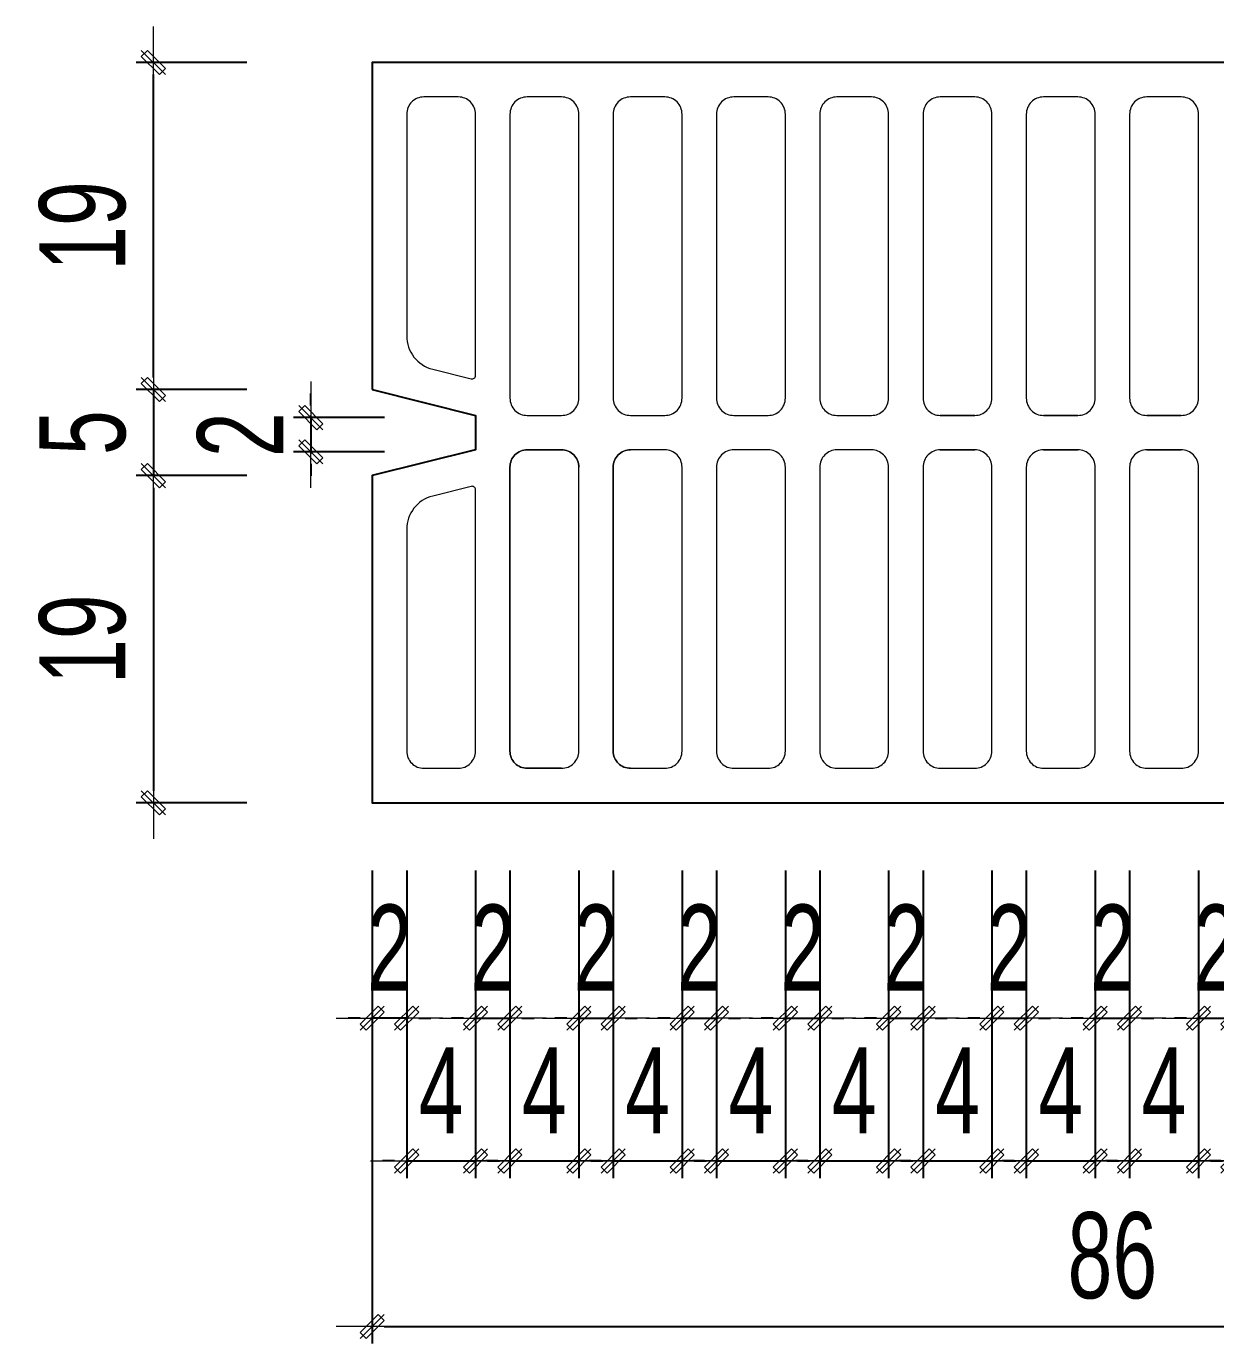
# Model space of a CAD drawing. Header units: inches. Extents: x -676 to 53517, y -16349 to 46516.
# Drawn here: x 40636 to 41327, y 17694 to 18459 of the extents above; entities that cross this region are included whole.
import ezdxf

# ---------------------------------------------------------------- set-up
doc = ezdxf.new("R2010")
doc.units = ezdxf.units.IN
doc.header["$MEASUREMENT"] = 0
for name, color, linetype, lineweight in [('LC Dim', 8, 'Continuous', 18), ('LC Net manh', 9, 'Continuous', 5), ('LC Net thay', 7, 'Continuous', 25)]:
    doc.layers.add(name, color=color, linetype=linetype, lineweight=lineweight)
doc.styles.add('HOATBIF', font='hoatbif.shx', dxfattribs={"width": 0.7})
doc.dimstyles.new('1-100(1-25)', dxfattribs={"dimscale": 25, "dimtxt": 2.5, "dimasz": 0.35, "dimexe": 0.5, "dimexo": 0, "dimgap": 0.8, "dimtad": 1, "dimdec": 0, "dimzin": 0, "dimdsep": 46, "dimtxsty": 'HOATBIF', "dimblk1": 'DOT', "dimblk2": 'DOT', "dimsah": 1, "dimcen": -1, "dimdle": 1, "dimclrd": 256, "dimclre": 256, "dimclrt": 4, "dimadec": 3, "dimazin": 2, "dimtfac": 0.333333, "dimtdec": 0, "dimtix": 1, "dimtmove": 2, "dimatfit": 3, "dimldrblk": 'DOT', "dimfxl": 1, "dimtvp": 0.833333, "dimtolj": 1, "dimtzin": 0, "dimarcsym": 0})

# ---------------------------------------------------------------- blocks, each defined once
blk = doc.blocks.new('DOT')
at = {"layer": 'LC Dim'}
blk.add_line((-3, 0), (3, 0), dxfattribs=at)
at = {"layer": 'LC Dim', "color": 4}
blk.add_line((-1, -1), (1, 1), dxfattribs=at)
blk.add_lwpolyline([(0.5, 1), (-1, -0.5), (-0.5, -1), (1, 0.5)], close=True, dxfattribs=at)
blk = doc.blocks.new('*D296')
at = {"layer": 'Defpoints', "color": 0, "transparency": 16777216}
for p in [(40844.28, 18231.51), (40801.5, 18211.71), (40844.28, 18211.71)]:
    blk.add_point(p, dxfattribs=at)
at = {"layer": 'LC Dim', "lineweight": -2, "transparency": 16777216}
for p, q in [((40801.5, 18238.51), (40801.5, 18245.51)), ((40844.28, 18231.51), (40791.5, 18231.51)), ((40801.5, 18231.51), (40801.5, 18211.71)), ((40844.28, 18211.71), (40791.5, 18211.71)), ((40801.5, 18204.71), (40801.5, 18197.71))]:
    blk.add_line(p, q, dxfattribs=at)
at = {"layer": 'LC Dim', "lineweight": -2, "transparency": 16777216, "xscale": 7, "yscale": 7, "zscale": 7}
for p, rotation in [((40801.5, 18231.51), 270), ((40801.5, 18211.71), 90)]:
    blk.add_blockref('DOT', p, dxfattribs=dict(at, rotation=rotation))
at = {"layer": 'LC Dim', "color": 4, "transparency": 16777216, "insert": (40760.5, 18221.61), "char_height": 50, "attachment_point": 5, "rotation": 90, "style": 'HOATBIF'}
blk.add_mtext('\\A1;2', dxfattribs=at)
blk = doc.blocks.new('_Dot')
at = {"color": 0, "linetype": 'ByBlock', "lineweight": -2}
blk.add_line((-0.5, 0), (-1, 0), dxfattribs=at)
at = {"color": 0, "linetype": 'ByBlock', "const_width": 0.5}
blk.add_lwpolyline([(-0.25, 0, 1), (0.25, 0, 1)], format="xyb", close=True, dxfattribs=at)
blk = doc.blocks.new('*D305')
at = {"layer": 'Defpoints', "color": 0, "transparency": 16777216}
for p in [(40857.22, 17968.47), (40897.22, 17968.47), (40897.22, 17799.73)]:
    blk.add_point(p, dxfattribs=at)
at = {"layer": 'LC Dim', "lineweight": -2, "transparency": 16777216}
for p, q in [((40857.22, 17968.47), (40857.22, 17789.73)), ((40897.22, 17968.47), (40897.22, 17789.73)), ((40850.22, 17799.73), (40843.22, 17799.73)), ((40857.22, 17799.73), (40897.22, 17799.73)), ((40904.22, 17799.73), (40911.22, 17799.73))]:
    blk.add_line(p, q, dxfattribs=at)
at = {"layer": 'LC Dim', "lineweight": -2, "transparency": 16777216, "xscale": 7, "yscale": 7, "zscale": 7}
blk.add_blockref('DOT', (40857.22, 17799.73), dxfattribs=at)
at = {"layer": 'LC Dim', "lineweight": -2, "transparency": 16777216, "xscale": 7, "yscale": 7, "zscale": 7, "rotation": 180}
blk.add_blockref('DOT', (40897.22, 17799.73), dxfattribs=at)
at = {"layer": 'LC Dim', "color": 4, "transparency": 16777216, "insert": (40877.22, 17840.73), "char_height": 50, "attachment_point": 5, "style": 'HOATBIF'}
blk.add_mtext('\\A1;4', dxfattribs=at)
blk = doc.blocks.new('*D306')
at = {"layer": 'Defpoints', "color": 0, "transparency": 16777216}
for p in [(40897.22, 17968.47), (40917.22, 17968.47), (40917.22, 17882.64)]:
    blk.add_point(p, dxfattribs=at)
at = {"layer": 'LC Dim', "lineweight": -2, "transparency": 16777216}
for p, q in [((40897.22, 17968.47), (40897.22, 17872.64)), ((40917.22, 17968.47), (40917.22, 17872.64)), ((40890.22, 17882.64), (40883.22, 17882.64)), ((40897.22, 17882.64), (40917.22, 17882.64)), ((40924.22, 17882.64), (40931.22, 17882.64))]:
    blk.add_line(p, q, dxfattribs=at)
at = {"layer": 'LC Dim', "lineweight": -2, "transparency": 16777216, "xscale": 7, "yscale": 7, "zscale": 7}
blk.add_blockref('DOT', (40897.22, 17882.64), dxfattribs=at)
at = {"layer": 'LC Dim', "lineweight": -2, "transparency": 16777216, "xscale": 7, "yscale": 7, "zscale": 7, "rotation": 180}
blk.add_blockref('DOT', (40917.22, 17882.64), dxfattribs=at)
at = {"layer": 'LC Dim', "color": 4, "transparency": 16777216, "insert": (40907.22, 17923.64), "char_height": 50, "attachment_point": 5, "style": 'HOATBIF'}
blk.add_mtext('\\A1;2', dxfattribs=at)
blk = doc.blocks.new('*D307')
at = {"layer": 'Defpoints', "color": 0, "transparency": 16777216}
for p in [(40917.22, 17968.47), (40957.22, 17968.47), (40957.22, 17799.73)]:
    blk.add_point(p, dxfattribs=at)
at = {"layer": 'LC Dim', "lineweight": -2, "transparency": 16777216}
for p, q in [((40917.22, 17968.47), (40917.22, 17789.73)), ((40957.22, 17968.47), (40957.22, 17789.73)), ((40910.22, 17799.73), (40903.22, 17799.73)), ((40917.22, 17799.73), (40957.22, 17799.73)), ((40964.22, 17799.73), (40971.22, 17799.73))]:
    blk.add_line(p, q, dxfattribs=at)
at = {"layer": 'LC Dim', "lineweight": -2, "transparency": 16777216, "xscale": 7, "yscale": 7, "zscale": 7}
blk.add_blockref('DOT', (40917.22, 17799.73), dxfattribs=at)
at = {"layer": 'LC Dim', "lineweight": -2, "transparency": 16777216, "xscale": 7, "yscale": 7, "zscale": 7, "rotation": 180}
blk.add_blockref('DOT', (40957.22, 17799.73), dxfattribs=at)
at = {"layer": 'LC Dim', "color": 4, "transparency": 16777216, "insert": (40937.22, 17840.73), "char_height": 50, "attachment_point": 5, "style": 'HOATBIF'}
blk.add_mtext('\\A1;4', dxfattribs=at)
blk = doc.blocks.new('*D308')
at = {"layer": 'Defpoints', "color": 0, "transparency": 16777216}
for p in [(40957.22, 17968.47), (40977.22, 17968.47), (40977.22, 17882.64)]:
    blk.add_point(p, dxfattribs=at)
at = {"layer": 'LC Dim', "lineweight": -2, "transparency": 16777216}
for p, q in [((40957.22, 17968.47), (40957.22, 17872.64)), ((40977.22, 17968.47), (40977.22, 17872.64)), ((40950.22, 17882.64), (40943.22, 17882.64)), ((40957.22, 17882.64), (40977.22, 17882.64)), ((40984.22, 17882.64), (40991.22, 17882.64))]:
    blk.add_line(p, q, dxfattribs=at)
at = {"layer": 'LC Dim', "lineweight": -2, "transparency": 16777216, "xscale": 7, "yscale": 7, "zscale": 7}
blk.add_blockref('DOT', (40957.22, 17882.64), dxfattribs=at)
at = {"layer": 'LC Dim', "lineweight": -2, "transparency": 16777216, "xscale": 7, "yscale": 7, "zscale": 7, "rotation": 180}
blk.add_blockref('DOT', (40977.22, 17882.64), dxfattribs=at)
at = {"layer": 'LC Dim', "color": 4, "transparency": 16777216, "insert": (40967.22, 17923.64), "char_height": 50, "attachment_point": 5, "style": 'HOATBIF'}
blk.add_mtext('\\A1;2', dxfattribs=at)
blk = doc.blocks.new('*D309')
at = {"layer": 'Defpoints', "color": 0, "transparency": 16777216}
for p in [(40977.22, 17968.47), (41017.22, 17968.47), (41017.22, 17799.73)]:
    blk.add_point(p, dxfattribs=at)
at = {"layer": 'LC Dim', "lineweight": -2, "transparency": 16777216}
for p, q in [((40977.22, 17968.47), (40977.22, 17789.73)), ((41017.22, 17968.47), (41017.22, 17789.73)), ((40970.22, 17799.73), (40963.22, 17799.73)), ((40977.22, 17799.73), (41017.22, 17799.73)), ((41024.22, 17799.73), (41031.22, 17799.73))]:
    blk.add_line(p, q, dxfattribs=at)
at = {"layer": 'LC Dim', "lineweight": -2, "transparency": 16777216, "xscale": 7, "yscale": 7, "zscale": 7}
blk.add_blockref('DOT', (40977.22, 17799.73), dxfattribs=at)
at = {"layer": 'LC Dim', "lineweight": -2, "transparency": 16777216, "xscale": 7, "yscale": 7, "zscale": 7, "rotation": 180}
blk.add_blockref('DOT', (41017.22, 17799.73), dxfattribs=at)
at = {"layer": 'LC Dim', "color": 4, "transparency": 16777216, "insert": (40997.22, 17840.73), "char_height": 50, "attachment_point": 5, "style": 'HOATBIF'}
blk.add_mtext('\\A1;4', dxfattribs=at)
blk = doc.blocks.new('*D310')
at = {"layer": 'Defpoints', "color": 0, "transparency": 16777216}
for p in [(41017.22, 17968.47), (41037.22, 17968.47), (41037.22, 17882.64)]:
    blk.add_point(p, dxfattribs=at)
at = {"layer": 'LC Dim', "lineweight": -2, "transparency": 16777216}
for p, q in [((41017.22, 17968.47), (41017.22, 17872.64)), ((41037.22, 17968.47), (41037.22, 17872.64)), ((41010.22, 17882.64), (41003.22, 17882.64)), ((41017.22, 17882.64), (41037.22, 17882.64)), ((41044.22, 17882.64), (41051.22, 17882.64))]:
    blk.add_line(p, q, dxfattribs=at)
at = {"layer": 'LC Dim', "lineweight": -2, "transparency": 16777216, "xscale": 7, "yscale": 7, "zscale": 7}
blk.add_blockref('DOT', (41017.22, 17882.64), dxfattribs=at)
at = {"layer": 'LC Dim', "lineweight": -2, "transparency": 16777216, "xscale": 7, "yscale": 7, "zscale": 7, "rotation": 180}
blk.add_blockref('DOT', (41037.22, 17882.64), dxfattribs=at)
at = {"layer": 'LC Dim', "color": 4, "transparency": 16777216, "insert": (41027.22, 17923.64), "char_height": 50, "attachment_point": 5, "style": 'HOATBIF'}
blk.add_mtext('\\A1;2', dxfattribs=at)
blk = doc.blocks.new('*D311')
at = {"layer": 'Defpoints', "color": 0, "transparency": 16777216}
for p in [(41037.22, 17968.47), (41077.22, 17968.47), (41077.22, 17799.73)]:
    blk.add_point(p, dxfattribs=at)
at = {"layer": 'LC Dim', "lineweight": -2, "transparency": 16777216}
for p, q in [((41037.22, 17968.47), (41037.22, 17789.73)), ((41077.22, 17968.47), (41077.22, 17789.73)), ((41030.22, 17799.73), (41023.22, 17799.73)), ((41037.22, 17799.73), (41077.22, 17799.73)), ((41084.22, 17799.73), (41091.22, 17799.73))]:
    blk.add_line(p, q, dxfattribs=at)
at = {"layer": 'LC Dim', "lineweight": -2, "transparency": 16777216, "xscale": 7, "yscale": 7, "zscale": 7}
blk.add_blockref('DOT', (41037.22, 17799.73), dxfattribs=at)
at = {"layer": 'LC Dim', "lineweight": -2, "transparency": 16777216, "xscale": 7, "yscale": 7, "zscale": 7, "rotation": 180}
blk.add_blockref('DOT', (41077.22, 17799.73), dxfattribs=at)
at = {"layer": 'LC Dim', "color": 4, "transparency": 16777216, "insert": (41057.22, 17840.73), "char_height": 50, "attachment_point": 5, "style": 'HOATBIF'}
blk.add_mtext('\\A1;4', dxfattribs=at)
blk = doc.blocks.new('*D312')
at = {"layer": 'Defpoints', "color": 0, "transparency": 16777216}
for p in [(41077.22, 17968.47), (41097.22, 17968.47), (41097.22, 17882.64)]:
    blk.add_point(p, dxfattribs=at)
at = {"layer": 'LC Dim', "lineweight": -2, "transparency": 16777216}
for p, q in [((41077.22, 17968.47), (41077.22, 17872.64)), ((41097.22, 17968.47), (41097.22, 17872.64)), ((41070.22, 17882.64), (41063.22, 17882.64)), ((41077.22, 17882.64), (41097.22, 17882.64)), ((41104.22, 17882.64), (41111.22, 17882.64))]:
    blk.add_line(p, q, dxfattribs=at)
at = {"layer": 'LC Dim', "lineweight": -2, "transparency": 16777216, "xscale": 7, "yscale": 7, "zscale": 7}
blk.add_blockref('DOT', (41077.22, 17882.64), dxfattribs=at)
at = {"layer": 'LC Dim', "lineweight": -2, "transparency": 16777216, "xscale": 7, "yscale": 7, "zscale": 7, "rotation": 180}
blk.add_blockref('DOT', (41097.22, 17882.64), dxfattribs=at)
at = {"layer": 'LC Dim', "color": 4, "transparency": 16777216, "insert": (41087.22, 17923.64), "char_height": 50, "attachment_point": 5, "style": 'HOATBIF'}
blk.add_mtext('\\A1;2', dxfattribs=at)
blk = doc.blocks.new('*D313')
at = {"layer": 'Defpoints', "color": 0, "transparency": 16777216}
for p in [(41097.22, 17968.47), (41137.22, 17968.47), (41137.22, 17799.73)]:
    blk.add_point(p, dxfattribs=at)
at = {"layer": 'LC Dim', "lineweight": -2, "transparency": 16777216}
for p, q in [((41097.22, 17968.47), (41097.22, 17789.73)), ((41137.22, 17968.47), (41137.22, 17789.73)), ((41090.22, 17799.73), (41083.22, 17799.73)), ((41097.22, 17799.73), (41137.22, 17799.73)), ((41144.22, 17799.73), (41151.22, 17799.73))]:
    blk.add_line(p, q, dxfattribs=at)
at = {"layer": 'LC Dim', "lineweight": -2, "transparency": 16777216, "xscale": 7, "yscale": 7, "zscale": 7}
blk.add_blockref('DOT', (41097.22, 17799.73), dxfattribs=at)
at = {"layer": 'LC Dim', "lineweight": -2, "transparency": 16777216, "xscale": 7, "yscale": 7, "zscale": 7, "rotation": 180}
blk.add_blockref('DOT', (41137.22, 17799.73), dxfattribs=at)
at = {"layer": 'LC Dim', "color": 4, "transparency": 16777216, "insert": (41117.22, 17840.73), "char_height": 50, "attachment_point": 5, "style": 'HOATBIF'}
blk.add_mtext('\\A1;4', dxfattribs=at)
blk = doc.blocks.new('*D314')
at = {"layer": 'Defpoints', "color": 0, "transparency": 16777216}
for p in [(41137.22, 17968.47), (41157.22, 17968.47), (41157.22, 17882.64)]:
    blk.add_point(p, dxfattribs=at)
at = {"layer": 'LC Dim', "lineweight": -2, "transparency": 16777216}
for p, q in [((41137.22, 17968.47), (41137.22, 17872.64)), ((41157.22, 17968.47), (41157.22, 17872.64)), ((41130.22, 17882.64), (41123.22, 17882.64)), ((41137.22, 17882.64), (41157.22, 17882.64)), ((41164.22, 17882.64), (41171.22, 17882.64))]:
    blk.add_line(p, q, dxfattribs=at)
at = {"layer": 'LC Dim', "lineweight": -2, "transparency": 16777216, "xscale": 7, "yscale": 7, "zscale": 7}
blk.add_blockref('DOT', (41137.22, 17882.64), dxfattribs=at)
at = {"layer": 'LC Dim', "lineweight": -2, "transparency": 16777216, "xscale": 7, "yscale": 7, "zscale": 7, "rotation": 180}
blk.add_blockref('DOT', (41157.22, 17882.64), dxfattribs=at)
at = {"layer": 'LC Dim', "color": 4, "transparency": 16777216, "insert": (41147.22, 17923.64), "char_height": 50, "attachment_point": 5, "style": 'HOATBIF'}
blk.add_mtext('\\A1;2', dxfattribs=at)
blk = doc.blocks.new('*D315')
at = {"layer": 'Defpoints', "color": 0, "transparency": 16777216}
for p in [(41157.22, 17968.47), (41197.22, 17968.47), (41197.22, 17799.73)]:
    blk.add_point(p, dxfattribs=at)
at = {"layer": 'LC Dim', "lineweight": -2, "transparency": 16777216}
for p, q in [((41157.22, 17968.47), (41157.22, 17789.73)), ((41197.22, 17968.47), (41197.22, 17789.73)), ((41150.22, 17799.73), (41143.22, 17799.73)), ((41157.22, 17799.73), (41197.22, 17799.73)), ((41204.22, 17799.73), (41211.22, 17799.73))]:
    blk.add_line(p, q, dxfattribs=at)
at = {"layer": 'LC Dim', "lineweight": -2, "transparency": 16777216, "xscale": 7, "yscale": 7, "zscale": 7}
blk.add_blockref('DOT', (41157.22, 17799.73), dxfattribs=at)
at = {"layer": 'LC Dim', "lineweight": -2, "transparency": 16777216, "xscale": 7, "yscale": 7, "zscale": 7, "rotation": 180}
blk.add_blockref('DOT', (41197.22, 17799.73), dxfattribs=at)
at = {"layer": 'LC Dim', "color": 4, "transparency": 16777216, "insert": (41177.22, 17840.73), "char_height": 50, "attachment_point": 5, "style": 'HOATBIF'}
blk.add_mtext('\\A1;4', dxfattribs=at)
blk = doc.blocks.new('*D316')
at = {"layer": 'Defpoints', "color": 0, "transparency": 16777216}
for p in [(41197.22, 17968.47), (41217.22, 17968.47), (41217.22, 17882.64)]:
    blk.add_point(p, dxfattribs=at)
at = {"layer": 'LC Dim', "lineweight": -2, "transparency": 16777216}
for p, q in [((41197.22, 17968.47), (41197.22, 17872.64)), ((41217.22, 17968.47), (41217.22, 17872.64)), ((41190.22, 17882.64), (41183.22, 17882.64)), ((41197.22, 17882.64), (41217.22, 17882.64)), ((41224.22, 17882.64), (41231.22, 17882.64))]:
    blk.add_line(p, q, dxfattribs=at)
at = {"layer": 'LC Dim', "lineweight": -2, "transparency": 16777216, "xscale": 7, "yscale": 7, "zscale": 7}
blk.add_blockref('DOT', (41197.22, 17882.64), dxfattribs=at)
at = {"layer": 'LC Dim', "lineweight": -2, "transparency": 16777216, "xscale": 7, "yscale": 7, "zscale": 7, "rotation": 180}
blk.add_blockref('DOT', (41217.22, 17882.64), dxfattribs=at)
at = {"layer": 'LC Dim', "color": 4, "transparency": 16777216, "insert": (41207.22, 17923.64), "char_height": 50, "attachment_point": 5, "style": 'HOATBIF'}
blk.add_mtext('\\A1;2', dxfattribs=at)
blk = doc.blocks.new('*D317')
at = {"layer": 'Defpoints', "color": 0, "transparency": 16777216}
for p in [(41217.22, 17968.47), (41257.22, 17968.47), (41257.22, 17799.73)]:
    blk.add_point(p, dxfattribs=at)
at = {"layer": 'LC Dim', "lineweight": -2, "transparency": 16777216}
for p, q in [((41217.22, 17968.47), (41217.22, 17789.73)), ((41257.22, 17968.47), (41257.22, 17789.73)), ((41210.22, 17799.73), (41203.22, 17799.73)), ((41217.22, 17799.73), (41257.22, 17799.73)), ((41264.22, 17799.73), (41271.22, 17799.73))]:
    blk.add_line(p, q, dxfattribs=at)
at = {"layer": 'LC Dim', "lineweight": -2, "transparency": 16777216, "xscale": 7, "yscale": 7, "zscale": 7}
blk.add_blockref('DOT', (41217.22, 17799.73), dxfattribs=at)
at = {"layer": 'LC Dim', "lineweight": -2, "transparency": 16777216, "xscale": 7, "yscale": 7, "zscale": 7, "rotation": 180}
blk.add_blockref('DOT', (41257.22, 17799.73), dxfattribs=at)
at = {"layer": 'LC Dim', "color": 4, "transparency": 16777216, "insert": (41237.22, 17840.73), "char_height": 50, "attachment_point": 5, "style": 'HOATBIF'}
blk.add_mtext('\\A1;4', dxfattribs=at)
blk = doc.blocks.new('*D318')
at = {"layer": 'Defpoints', "color": 0, "transparency": 16777216}
for p in [(41257.22, 17968.47), (41277.22, 17968.47), (41277.22, 17882.64)]:
    blk.add_point(p, dxfattribs=at)
at = {"layer": 'LC Dim', "lineweight": -2, "transparency": 16777216}
for p, q in [((41257.22, 17968.47), (41257.22, 17872.64)), ((41277.22, 17968.47), (41277.22, 17872.64)), ((41250.22, 17882.64), (41243.22, 17882.64)), ((41257.22, 17882.64), (41277.22, 17882.64)), ((41284.22, 17882.64), (41291.22, 17882.64))]:
    blk.add_line(p, q, dxfattribs=at)
at = {"layer": 'LC Dim', "lineweight": -2, "transparency": 16777216, "xscale": 7, "yscale": 7, "zscale": 7}
blk.add_blockref('DOT', (41257.22, 17882.64), dxfattribs=at)
at = {"layer": 'LC Dim', "lineweight": -2, "transparency": 16777216, "xscale": 7, "yscale": 7, "zscale": 7, "rotation": 180}
blk.add_blockref('DOT', (41277.22, 17882.64), dxfattribs=at)
at = {"layer": 'LC Dim', "color": 4, "transparency": 16777216, "insert": (41267.22, 17923.64), "char_height": 50, "attachment_point": 5, "style": 'HOATBIF'}
blk.add_mtext('\\A1;2', dxfattribs=at)
blk = doc.blocks.new('*D319')
at = {"layer": 'Defpoints', "color": 0, "transparency": 16777216}
for p in [(41277.22, 17968.47), (41317.22, 17968.47), (41317.22, 17799.73)]:
    blk.add_point(p, dxfattribs=at)
at = {"layer": 'LC Dim', "lineweight": -2, "transparency": 16777216}
for p, q in [((41277.22, 17968.47), (41277.22, 17789.73)), ((41317.22, 17968.47), (41317.22, 17789.73)), ((41270.22, 17799.73), (41263.22, 17799.73)), ((41277.22, 17799.73), (41317.22, 17799.73)), ((41324.22, 17799.73), (41331.22, 17799.73))]:
    blk.add_line(p, q, dxfattribs=at)
at = {"layer": 'LC Dim', "lineweight": -2, "transparency": 16777216, "xscale": 7, "yscale": 7, "zscale": 7}
blk.add_blockref('DOT', (41277.22, 17799.73), dxfattribs=at)
at = {"layer": 'LC Dim', "lineweight": -2, "transparency": 16777216, "xscale": 7, "yscale": 7, "zscale": 7, "rotation": 180}
blk.add_blockref('DOT', (41317.22, 17799.73), dxfattribs=at)
at = {"layer": 'LC Dim', "color": 4, "transparency": 16777216, "insert": (41297.22, 17840.73), "char_height": 50, "attachment_point": 5, "style": 'HOATBIF'}
blk.add_mtext('\\A1;4', dxfattribs=at)
blk = doc.blocks.new('*D320')
at = {"layer": 'Defpoints', "color": 0, "transparency": 16777216}
for p in [(41317.22, 17968.47), (41337.22, 17968.47), (41337.22, 17882.64)]:
    blk.add_point(p, dxfattribs=at)
at = {"layer": 'LC Dim', "lineweight": -2, "transparency": 16777216}
for p, q in [((41317.22, 17968.47), (41317.22, 17872.64)), ((41337.22, 17968.47), (41337.22, 17872.64)), ((41310.22, 17882.64), (41303.22, 17882.64)), ((41317.22, 17882.64), (41337.22, 17882.64)), ((41344.22, 17882.64), (41351.22, 17882.64))]:
    blk.add_line(p, q, dxfattribs=at)
at = {"layer": 'LC Dim', "lineweight": -2, "transparency": 16777216, "xscale": 7, "yscale": 7, "zscale": 7}
blk.add_blockref('DOT', (41317.22, 17882.64), dxfattribs=at)
at = {"layer": 'LC Dim', "lineweight": -2, "transparency": 16777216, "xscale": 7, "yscale": 7, "zscale": 7, "rotation": 180}
blk.add_blockref('DOT', (41337.22, 17882.64), dxfattribs=at)
at = {"layer": 'LC Dim', "color": 4, "transparency": 16777216, "insert": (41327.22, 17923.64), "char_height": 50, "attachment_point": 5, "style": 'HOATBIF'}
blk.add_mtext('\\A1;2', dxfattribs=at)
blk = doc.blocks.new('*D321')
at = {"layer": 'Defpoints', "color": 0, "transparency": 16777216}
for p in [(41337.22, 17968.47), (41377.22, 17968.47), (41377.22, 17799.73)]:
    blk.add_point(p, dxfattribs=at)
at = {"layer": 'LC Dim', "lineweight": -2, "transparency": 16777216}
for p, q in [((41337.22, 17968.47), (41337.22, 17789.73)), ((41377.22, 17968.47), (41377.22, 17789.73)), ((41330.22, 17799.73), (41323.22, 17799.73)), ((41337.22, 17799.73), (41377.22, 17799.73)), ((41384.22, 17799.73), (41391.22, 17799.73))]:
    blk.add_line(p, q, dxfattribs=at)
at = {"layer": 'LC Dim', "lineweight": -2, "transparency": 16777216, "xscale": 7, "yscale": 7, "zscale": 7}
blk.add_blockref('DOT', (41337.22, 17799.73), dxfattribs=at)
at = {"layer": 'LC Dim', "lineweight": -2, "transparency": 16777216, "xscale": 7, "yscale": 7, "zscale": 7, "rotation": 180}
blk.add_blockref('DOT', (41377.22, 17799.73), dxfattribs=at)
at = {"layer": 'LC Dim', "color": 4, "transparency": 16777216, "insert": (41357.22, 17840.73), "char_height": 50, "attachment_point": 5, "style": 'HOATBIF'}
blk.add_mtext('\\A1;4', dxfattribs=at)
blk = doc.blocks.new('*D327')
at = {"layer": 'Defpoints', "color": 0, "transparency": 16777216}
for p in [(40837.22, 17968.47), (41697.22, 17968.47), (41697.22, 17703.62)]:
    blk.add_point(p, dxfattribs=at)
at = {"layer": 'LC Dim', "lineweight": -2, "transparency": 16777216}
for p, q in [((40837.22, 17968.47), (40837.22, 17693.62)), ((41697.22, 17968.47), (41697.22, 17693.62)), ((40844.22, 17703.62), (41690.22, 17703.62))]:
    blk.add_line(p, q, dxfattribs=at)
at = {"layer": 'LC Dim', "lineweight": -2, "transparency": 16777216, "xscale": 7, "yscale": 7, "zscale": 7, "rotation": 180}
blk.add_blockref('DOT', (40837.22, 17703.62), dxfattribs=at)
at = {"layer": 'LC Dim', "lineweight": -2, "transparency": 16777216, "xscale": 7, "yscale": 7, "zscale": 7}
blk.add_blockref('DOT', (41697.22, 17703.62), dxfattribs=at)
at = {"layer": 'LC Dim', "color": 4, "transparency": 16777216, "insert": (41267.22, 17744.62), "char_height": 50, "attachment_point": 5, "style": 'HOATBIF'}
blk.add_mtext('\\A1;86', dxfattribs=at)
blk = doc.blocks.new('*D328')
at = {"layer": 'Defpoints', "color": 0, "transparency": 16777216}
for p in [(40764.3, 18247.81), (40710.06, 18197.81), (40764.3, 18197.81)]:
    blk.add_point(p, dxfattribs=at)
at = {"layer": 'LC Dim', "lineweight": -2, "transparency": 16777216}
for p, q in [((40710.06, 18254.81), (40710.06, 18261.81)), ((40764.3, 18247.81), (40700.06, 18247.81)), ((40710.06, 18247.81), (40710.06, 18197.81)), ((40764.3, 18197.81), (40700.06, 18197.81)), ((40710.06, 18190.81), (40710.06, 18183.81))]:
    blk.add_line(p, q, dxfattribs=at)
at = {"layer": 'LC Dim', "lineweight": -2, "transparency": 16777216, "xscale": 7, "yscale": 7, "zscale": 7}
for p, rotation in [((40710.06, 18247.81), 270), ((40710.06, 18197.81), 90)]:
    blk.add_blockref('DOT', p, dxfattribs=dict(at, rotation=rotation))
at = {"layer": 'LC Dim', "color": 4, "transparency": 16777216, "insert": (40669.06, 18222.81), "char_height": 50, "attachment_point": 5, "rotation": 90, "style": 'HOATBIF'}
blk.add_mtext('\\A1;5', dxfattribs=at)
blk = doc.blocks.new('*D329')
at = {"layer": 'Defpoints', "color": 0, "transparency": 16777216}
for p in [(40710.06, 18437.81), (40764.3, 18437.81), (40764.3, 18247.81)]:
    blk.add_point(p, dxfattribs=at)
at = {"layer": 'LC Dim', "lineweight": -2, "transparency": 16777216}
for p, q in [((40764.3, 18437.81), (40700.06, 18437.81)), ((40710.06, 18254.81), (40710.06, 18430.81)), ((40764.3, 18247.81), (40700.06, 18247.81))]:
    blk.add_line(p, q, dxfattribs=at)
at = {"layer": 'LC Dim', "lineweight": -2, "transparency": 16777216, "xscale": 7, "yscale": 7, "zscale": 7}
for p, rotation in [((40710.06, 18437.81), 90), ((40710.06, 18247.81), 270)]:
    blk.add_blockref('DOT', p, dxfattribs=dict(at, rotation=rotation))
at = {"layer": 'LC Dim', "color": 4, "transparency": 16777216, "insert": (40669.06, 18342.81), "char_height": 50, "attachment_point": 5, "rotation": 90, "style": 'HOATBIF'}
blk.add_mtext('\\A1;19', dxfattribs=at)
blk = doc.blocks.new('*D330')
at = {"layer": 'Defpoints', "color": 0, "transparency": 16777216}
for p in [(40764.3, 18197.81), (40710.06, 18007.81), (40764.3, 18007.81)]:
    blk.add_point(p, dxfattribs=at)
at = {"layer": 'LC Dim', "lineweight": -2, "transparency": 16777216}
for p, q in [((40764.3, 18197.81), (40700.06, 18197.81)), ((40710.06, 18190.81), (40710.06, 18014.81)), ((40764.3, 18007.81), (40700.06, 18007.81))]:
    blk.add_line(p, q, dxfattribs=at)
at = {"layer": 'LC Dim', "lineweight": -2, "transparency": 16777216, "xscale": 7, "yscale": 7, "zscale": 7}
for p, rotation in [((40710.06, 18197.81), 90), ((40710.06, 18007.81), 270)]:
    blk.add_blockref('DOT', p, dxfattribs=dict(at, rotation=rotation))
at = {"layer": 'LC Dim', "color": 4, "transparency": 16777216, "insert": (40669.06, 18102.81), "char_height": 50, "attachment_point": 5, "rotation": 90, "style": 'HOATBIF'}
blk.add_mtext('\\A1;19', dxfattribs=at)
blk = doc.blocks.new('*D331')
at = {"layer": 'Defpoints', "color": 0, "transparency": 16777216}
for p in [(40837.22, 17968.47), (40857.22, 17968.47), (40837.22, 17882.64)]:
    blk.add_point(p, dxfattribs=at)
at = {"layer": 'LC Dim', "lineweight": -2, "transparency": 16777216}
for p, q in [((40837.22, 17968.47), (40837.22, 17872.64)), ((40857.22, 17968.47), (40857.22, 17872.64)), ((40830.22, 17882.64), (40823.22, 17882.64)), ((40857.22, 17882.64), (40837.22, 17882.64)), ((40864.22, 17882.64), (40871.22, 17882.64))]:
    blk.add_line(p, q, dxfattribs=at)
at = {"layer": 'LC Dim', "lineweight": -2, "transparency": 16777216, "xscale": 7, "yscale": 7, "zscale": 7}
blk.add_blockref('DOT', (40837.22, 17882.64), dxfattribs=at)
at = {"layer": 'LC Dim', "lineweight": -2, "transparency": 16777216, "xscale": 7, "yscale": 7, "zscale": 7, "rotation": 180}
blk.add_blockref('DOT', (40857.22, 17882.64), dxfattribs=at)
at = {"layer": 'LC Dim', "color": 4, "transparency": 16777216, "insert": (40847.22, 17923.64), "char_height": 50, "attachment_point": 5, "style": 'HOATBIF'}
blk.add_mtext('\\A1;2', dxfattribs=at)

msp = doc.modelspace()

# ---------------------------------------------------------------- linework, layer by layer
at = {"layer": 'LC Net manh', "linetype": 'ByBlock'}
for points in [[(40897.22, 18407.81, 0.414214), (40887.22, 18417.81), (40867.22, 18417.81, 0.414214), (40857.22, 18407.81), (40857.22, 18279.04, 0.344151), (40872.37, 18259.64), (40894.74, 18254.05, 0.487928), (40897.22, 18255.99)], [(40957.22, 18407.81, 0.414214), (40947.22, 18417.81), (40927.22, 18417.81, 0.414214), (40917.22, 18407.81), (40917.22, 18242.81, 0.414214), (40927.22, 18232.81), (40947.22, 18232.81, 0.414214), (40957.22, 18242.81)], [(41017.22, 18407.81, 0.414214), (41007.22, 18417.81), (40987.22, 18417.81, 0.414214), (40977.22, 18407.81), (40977.22, 18242.81, 0.414214), (40987.22, 18232.81), (41007.22, 18232.81, 0.414214), (41017.22, 18242.81)], [(41077.22, 18407.81, 0.414214), (41067.22, 18417.81), (41047.22, 18417.81, 0.414214), (41037.22, 18407.81), (41037.22, 18242.81, 0.414214), (41047.22, 18232.81), (41067.22, 18232.81, 0.414214), (41077.22, 18242.81)], [(41097.22, 18242.81, 0.414214), (41107.22, 18232.81), (41127.22, 18232.81, 0.414214), (41137.22, 18242.81), (41137.22, 18407.81, 0.414214), (41127.22, 18417.81), (41107.22, 18417.81, 0.414214), (41097.22, 18407.81)], [(41067.22, 18212.81), (41047.22, 18212.81, 0.414214), (41037.22, 18202.81), (41037.22, 18037.81, 0.414214), (41047.22, 18027.81), (41067.22, 18027.81, 0.414214), (41077.22, 18037.81), (41077.22, 18202.81, 0.414214)], [(41107.22, 18212.81, 0.414214), (41097.22, 18202.81), (41097.22, 18037.81, 0.414214), (41107.22, 18027.81), (41127.22, 18027.81, 0.414214), (41137.22, 18037.81), (41137.22, 18202.81, 0.414214), (41127.22, 18212.81)], [(40894.74, 18191.57), (40872.37, 18185.98, 0.344151), (40857.22, 18166.58), (40857.22, 18037.81, 0.414214), (40867.22, 18027.81), (40887.22, 18027.81, 0.414214), (40897.22, 18037.81), (40897.22, 18189.63, 0.487928)], [(40917.22, 18037.81, 0.414214), (40927.22, 18027.81), (40947.22, 18027.81), (40927.22, 18027.81, -0.414214)]]:
    msp.add_lwpolyline(points, format="xyb", close=True, dxfattribs=at)
for points in [[(40987.22, 18417.81, 0.414214), (40977.22, 18407.81), (40977.22, 18242.81, 0.414214), (40987.22, 18232.81)], [(41187.22, 18232.81, 0.414214), (41197.22, 18242.81), (41197.22, 18407.81, 0.414214), (41187.22, 18417.81), (41167.22, 18417.81, 0.414214), (41157.22, 18407.81), (41157.22, 18242.81, 0.414214), (41167.22, 18232.81), (41187.22, 18232.81), (41167.22, 18232.81)], [(41247.22, 18232.81, 0.414214), (41257.22, 18242.81), (41257.22, 18407.81, 0.414214), (41247.22, 18417.81), (41227.22, 18417.81, 0.414214), (41217.22, 18407.81), (41217.22, 18242.81, 0.414214), (41227.22, 18232.81), (41247.22, 18232.81), (41227.22, 18232.81)], [(41307.22, 18232.81, 0.414214), (41317.22, 18242.81), (41317.22, 18407.81, 0.414214), (41307.22, 18417.81), (41287.22, 18417.81, 0.414214), (41277.22, 18407.81), (41277.22, 18242.81, 0.414214), (41287.22, 18232.81), (41307.22, 18232.81), (41287.22, 18232.81)], [(40947.22, 18027.81, 0.414214), (40957.22, 18037.81), (40957.22, 18202.81, 0.414214), (40947.22, 18212.81), (40927.22, 18212.81, 0.414214), (40917.22, 18202.81), (40917.22, 18037.81), (40917.22, 18202.81, -0.414214), (40927.22, 18212.81), (40947.22, 18212.81, -0.414214), (40957.22, 18202.81)], [(40987.22, 18027.81, -0.414214), (40977.22, 18037.81, 0.414214), (40987.22, 18027.81), (41007.22, 18027.81, 0.414214), (41017.22, 18037.81), (41017.22, 18202.81, 0.414214), (41007.22, 18212.81), (40987.22, 18212.81, 0.414214), (40977.22, 18202.81, -0.414214), (40987.22, 18212.81)], [(41167.22, 18212.81, 0.414214), (41157.22, 18202.81), (41157.22, 18037.81, 0.414214), (41167.22, 18027.81), (41187.22, 18027.81, 0.414214), (41197.22, 18037.81), (41197.22, 18202.81, 0.414214), (41187.22, 18212.81), (41167.22, 18212.81), (41187.22, 18212.81)], [(41227.22, 18212.81), (41247.22, 18212.81), (41227.22, 18212.81, 0.414214), (41217.22, 18202.81), (41217.22, 18037.81, 0.414214), (41227.22, 18027.81), (41247.22, 18027.81, 0.414214), (41257.22, 18037.81), (41257.22, 18202.81, 0.414214), (41247.22, 18212.81)], [(41287.22, 18212.81), (41307.22, 18212.81), (41287.22, 18212.81, 0.414214), (41277.22, 18202.81), (41277.22, 18037.81, 0.414214), (41287.22, 18027.81), (41307.22, 18027.81, 0.414214), (41317.22, 18037.81), (41317.22, 18202.81, 0.414214), (41307.22, 18212.81)]]:
    msp.add_lwpolyline(points, format="xyb", dxfattribs=at)
msp.add_lwpolyline([(40977.22, 18202.81), (40977.22, 18037.81)], close=True, dxfattribs=at)
at = {"layer": 'LC Net thay', "linetype": 'ByBlock'}
msp.add_lwpolyline([(40837.22, 18247.81), (40897.22, 18232.81), (40897.22, 18212.81), (40837.22, 18197.81), (40837.22, 18007.81), (41697.22, 18007.81), (41697.22, 18197.81), (41637.22, 18212.81), (41637.22, 18232.81), (41697.22, 18247.81), (41697.22, 18437.81), (40837.22, 18437.81)], close=True, dxfattribs=at)

# ---------------------------------------------------------------- dimensions: what is measured, and where the dimension line sits
at = {"layer": 'LC Dim'}
for base, p1, p2, picture, middle in [((40710.06, 18437.81), (40764.3, 18247.81), (40764.3, 18437.81), '*D329', (40669.06, 18342.81)), ((40710.06, 18197.81), (40764.3, 18247.81), (40764.3, 18197.81), '*D328', (40669.06, 18222.81)), ((40710.06, 18007.81), (40764.3, 18197.81), (40764.3, 18007.81), '*D330', (40669.06, 18102.81))]:
    dim = msp.add_linear_dim(base=base, p1=p1, p2=p2, angle=90, dimstyle='1-100(1-25)', override={"dimscale": 20, "dimlfac": 0.1}, dxfattribs=at)
    dim.commit()
    dim.dimension.update_dxf_attribs({"geometry": picture, "text_midpoint": middle})
dim = msp.add_linear_dim(base=(40801.5, 18211.71), p1=(40844.28, 18231.51), p2=(40844.28, 18211.71), angle=90, text='2', dimstyle='1-100(1-25)', override={"dimscale": 20, "dimlfac": 0.1}, dxfattribs=at)
dim.commit()
dim.dimension.update_dxf_attribs({"geometry": '*D296', "text_midpoint": (40760.5, 18221.61)})
for base, p1, p2, picture, middle in [((41697.22, 17703.62), (40837.22, 17968.47), (41697.22, 17968.47), '*D327', (41267.22, 17744.62)), ((40837.22, 17882.64), (40857.22, 17968.47), (40837.22, 17968.47), '*D331', (40847.22, 17923.64)), ((40897.22, 17799.73), (40857.22, 17968.47), (40897.22, 17968.47), '*D305', (40877.22, 17840.73)), ((40917.22, 17882.64), (40897.22, 17968.47), (40917.22, 17968.47), '*D306', (40907.22, 17923.64)), ((40957.22, 17799.73), (40917.22, 17968.47), (40957.22, 17968.47), '*D307', (40937.22, 17840.73)), ((40977.22, 17882.64), (40957.22, 17968.47), (40977.22, 17968.47), '*D308', (40967.22, 17923.64)), ((41017.22, 17799.73), (40977.22, 17968.47), (41017.22, 17968.47), '*D309', (40997.22, 17840.73)), ((41037.22, 17882.64), (41017.22, 17968.47), (41037.22, 17968.47), '*D310', (41027.22, 17923.64)), ((41077.22, 17799.73), (41037.22, 17968.47), (41077.22, 17968.47), '*D311', (41057.22, 17840.73)), ((41097.22, 17882.64), (41077.22, 17968.47), (41097.22, 17968.47), '*D312', (41087.22, 17923.64)), ((41137.22, 17799.73), (41097.22, 17968.47), (41137.22, 17968.47), '*D313', (41117.22, 17840.73)), ((41157.22, 17882.64), (41137.22, 17968.47), (41157.22, 17968.47), '*D314', (41147.22, 17923.64)), ((41197.22, 17799.73), (41157.22, 17968.47), (41197.22, 17968.47), '*D315', (41177.22, 17840.73)), ((41217.22, 17882.64), (41197.22, 17968.47), (41217.22, 17968.47), '*D316', (41207.22, 17923.64)), ((41257.22, 17799.73), (41217.22, 17968.47), (41257.22, 17968.47), '*D317', (41237.22, 17840.73)), ((41277.22, 17882.64), (41257.22, 17968.47), (41277.22, 17968.47), '*D318', (41267.22, 17923.64)), ((41317.22, 17799.73), (41277.22, 17968.47), (41317.22, 17968.47), '*D319', (41297.22, 17840.73)), ((41337.22, 17882.64), (41317.22, 17968.47), (41337.22, 17968.47), '*D320', (41327.22, 17923.64)), ((41377.22, 17799.73), (41337.22, 17968.47), (41377.22, 17968.47), '*D321', (41357.22, 17840.73))]:
    dim = msp.add_linear_dim(base=base, p1=p1, p2=p2, dimstyle='1-100(1-25)', override={"dimscale": 20, "dimlfac": 0.1}, dxfattribs=at)
    dim.commit()
    dim.dimension.update_dxf_attribs({"geometry": picture, "text_midpoint": middle})

doc.saveas('drawing.dxf')
